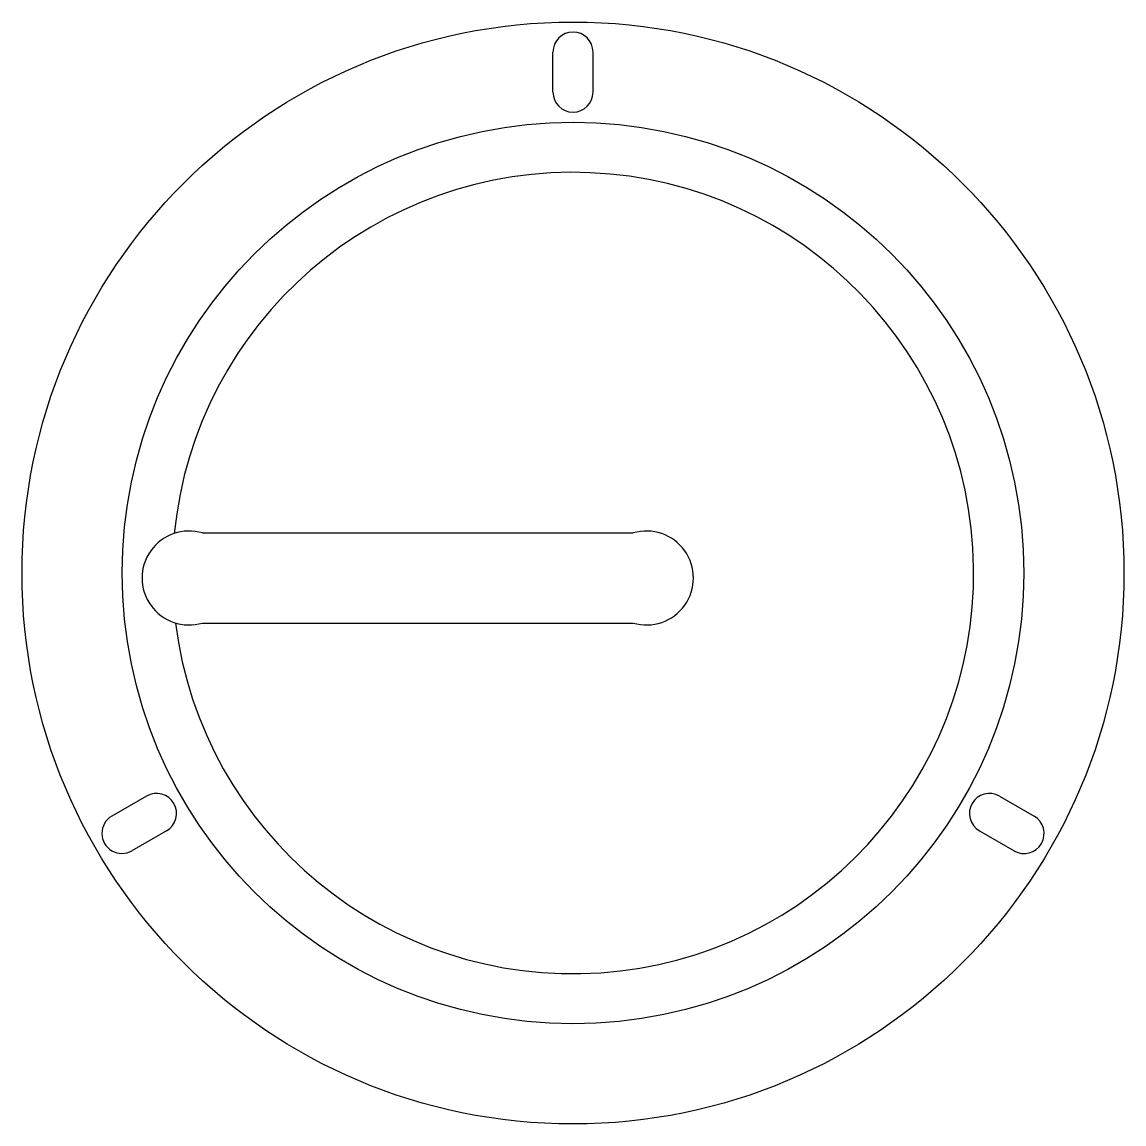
# Model space of a CAD drawing. Extents: x -1.38 to 1.38, y -1.38 to 1.38.
import ezdxf

# ---------------------------------------------------------------- set-up
doc = ezdxf.new("R2010")
doc.units = 0
doc.header["$LTSCALE"] = 4
doc.header["$MEASUREMENT"] = 0
doc.layers.add('1', color=2, linetype='CONTINUOUS')

msp = doc.modelspace()

# ---------------------------------------------------------------- linework, layer by layer
at = {"layer": '1', "color": 5}
for p, q in [((-0.05, 1.2), (-0.05, 1.3)), ((0.05, 1.2), (0.05, 1.3)), ((-1.0642, -0.5567), (-1.1508, -0.6067)), ((1.0642, -0.5567), (1.1508, -0.6067)), ((-1.0142, -0.6433), (-1.1008, -0.6933)), ((1.0142, -0.6433), (1.1008, -0.6933))]:
    msp.add_line(p, q, dxfattribs=at)
at = {"layer": '1', "color": 4}
for p, q in [((-0.925, 0.1), (0.15, 0.1)), ((-0.925, -0.125), (0.15, -0.125))]:
    msp.add_line(p, q, dxfattribs=at)
msp.add_circle((0, 0), 1.375, dxfattribs=at)
at = {"layer": '1'}
msp.add_circle((0, 0), 1.125, dxfattribs=at)
at = {"layer": '1', "color": 5}
for centre, start, end in [((0, 1.3), 0, 180), ((0, 1.2), 180, 0), ((-1.0392, -0.6), 300, 120), ((1.0392, -0.6), 60, 240), ((-1.1258, -0.65), 120, 300), ((1.1258, -0.65), 240, 60)]:
    msp.add_arc(centre, 0.05, start, end, dxfattribs=at)
at = {"layer": '1'}
msp.add_arc((0, 0), 1, 187.172, 174.3226, dxfattribs=at)
at = {"layer": '1', "color": 4}
for centre, start, end in [((-0.9583, -0.0125), 73.4956, 286.5044), ((0.1833, -0.0125), 253.4956, 106.5044)]:
    msp.add_arc(centre, 0.1173, start, end, dxfattribs=at)

doc.saveas('drawing.dxf')
